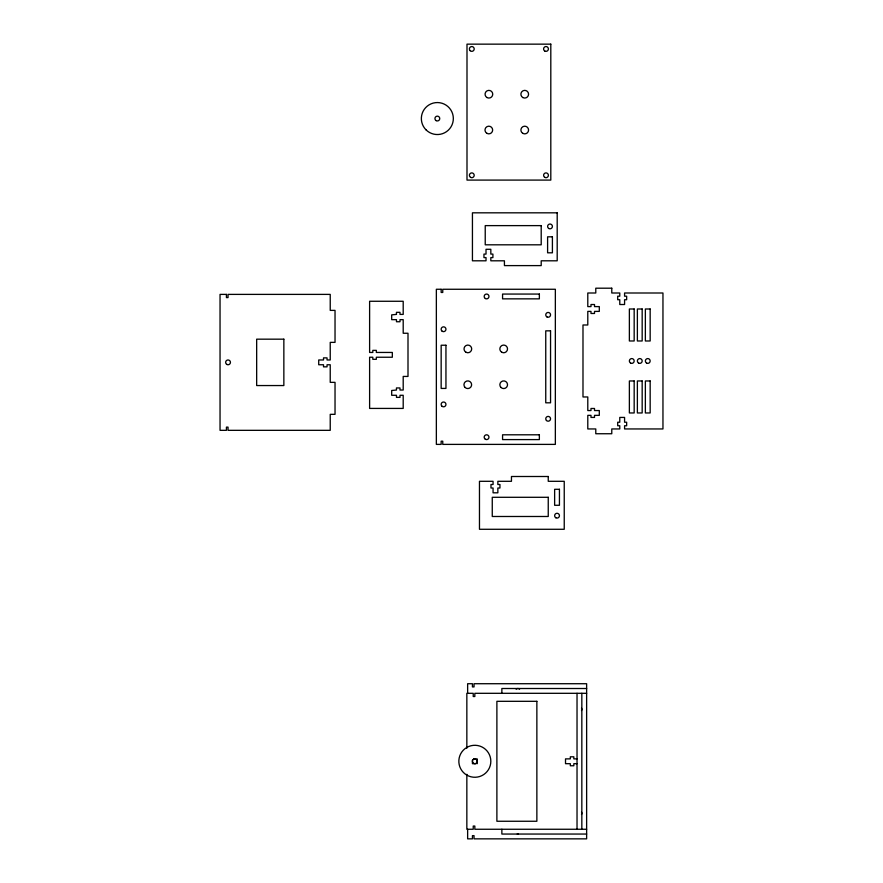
<?xml version="1.0" encoding="UTF-8"?>
<svg xmlns="http://www.w3.org/2000/svg" width="883" height="883" viewBox="0 0 883 883"><rect width="100%" height="100%" fill="white"/><g stroke="black" fill="none" stroke-linecap="round" stroke-linejoin="round"><path stroke-width="1.32" d="M586.632 688.508L501.864 688.508L501.864 693.31M586.632 693.31L474.833 693.31L474.833 696.51L473.233 696.51L473.233 693.31L466.842 693.31L466.842 748.232M473.63 758.883L476.036 758.883M577.029 758.883L573.829 758.883L573.829 756.808L570.319 756.808L570.319 758.883L565.517 758.883L565.517 763.685L570.319 763.685L570.319 765.76L573.829 765.76L573.829 763.685L577.029 763.685M476.036 763.685L472.438 763.685L472.438 760.086M586.632 829.258L474.833 829.258L474.833 826.058L473.233 826.058L473.233 829.258L466.842 829.258L466.842 774.325M586.632 834.049L501.864 834.049L501.864 829.258M581.831 693.31L581.831 829.258M577.029 693.31L577.029 829.258M477.228 758.883L477.228 763.685M467.637 693.321L467.637 683.718L472.438 683.718L472.438 686.919L474.039 686.919L474.039 683.718L586.632 683.718L586.632 838.85L474.039 838.85L474.039 835.649L472.438 835.649L472.438 838.85L467.637 838.85L467.637 829.236M581.511 708.1A2.395 2.395 0 0 1 581.511 710.506M516.158 689.215A2.395 2.395 0 0 1 519.557 689.215M581.511 812.062A2.395 2.395 0 0 1 581.511 814.457M518.476 833.971A2.395 2.395 0 0 1 517.239 833.971M396.456 314.403L391.688 314.867L391.688 319.657L396.478 319.657L396.478 321.743L399.999 321.743L399.999 319.657L403.2 319.657L403.2 333.255L408.001 333.255L408.001 376.434L403.2 376.434L403.2 390.032L399.977 390.032L399.977 387.946L396.456 387.946L396.456 390.032L391.688 390.485L391.688 395.286L396.478 395.286L396.478 397.372L399.999 397.372L399.999 395.286L403.2 395.286L403.2 408.421L369.613 408.421L369.613 357.24L372.814 357.24L372.814 359.326L376.335 359.326L376.335 357.24L392.328 357.24L392.328 352.449L376.335 352.449L376.335 350.363L372.814 350.363L372.814 352.449L369.613 352.449L369.613 301.269L403.2 301.269L403.2 314.403L399.977 314.403L399.977 312.328L396.456 312.328L396.456 314.403M550.804 44.15L466.997 44.15L466.997 180.088L550.804 180.088L550.804 44.15M557.195 212.825L472.438 212.825L472.438 260.805L486.025 260.805L486.025 257.604L483.95 257.604L483.95 254.094L486.025 254.094L486.025 249.293L490.827 249.293L490.827 254.094L492.902 254.094L492.902 257.604L490.827 257.604L490.827 260.805L504.425 260.805L504.425 265.606L541.202 265.606L541.202 260.805L557.195 260.805L557.195 212.825M541.202 225.618L485.231 225.618L485.231 244.812L541.202 244.812L541.202 225.618M552.405 236.821L547.603 236.821L547.603 252.814L552.405 252.814L552.405 236.821M611.776 288.2L595.782 288.2L595.782 293.001L587.791 293.001L587.791 306.6L590.992 306.6L590.992 304.514L594.513 304.514L594.513 306.6L599.303 306.6L599.303 311.39L594.513 311.39L594.513 313.476L590.992 313.476L590.992 311.39L587.791 311.39L587.791 324.988L582.99 324.988L582.99 396.964L587.791 396.964L587.791 410.551L590.992 410.551L590.992 408.476L594.513 408.476L594.513 410.551L599.303 410.551L599.303 415.352L594.513 415.352L594.513 417.427L590.992 417.427L590.992 415.352L587.791 415.352L587.791 428.95L595.782 428.95L595.782 433.741L611.776 433.741L611.776 428.95L619.778 428.95L619.778 425.749L617.703 425.749L617.703 422.229L619.778 422.229L619.778 417.427L624.579 417.427L624.579 422.229L626.654 422.229L626.654 425.749L624.579 425.749L624.579 428.95L662.956 428.95L662.956 293.001L624.579 293.001L624.579 296.202L626.654 296.202L626.654 299.723L624.579 299.723L624.579 304.514L619.778 304.514L619.778 299.723L617.703 299.723L617.703 296.202L619.778 296.202L619.778 293.001L611.776 293.001L611.776 288.2M441.158 289.26L436.357 289.26L436.357 444.392L441.158 444.392L441.158 441.191L442.758 441.191L442.758 444.392L555.352 444.392L555.352 289.26L442.758 289.26L442.758 292.461L441.158 292.461L441.158 289.26M539.358 294.061L502.57 294.061L502.57 298.851L539.358 298.851L539.358 294.061M226.434 294.392L220.044 294.392L220.044 430.33L226.434 430.33L226.434 427.129L228.035 427.129L228.035 430.33L330.231 430.33L330.231 414.337L335.032 414.337L335.032 382.35L330.231 382.35L330.231 364.756L327.041 364.756L327.041 366.842L323.52 366.842L323.52 364.756L318.719 364.756L318.719 359.966L323.52 359.966L323.52 357.88L327.041 357.88L327.041 359.966L330.231 359.966L330.231 342.372L335.032 342.372L335.032 310.386L330.231 310.386L330.231 294.392L228.035 294.392L228.035 297.593L226.434 297.593L226.434 294.392M634.171 308.995L629.369 308.995L629.369 340.981L634.171 340.981L634.171 308.995M642.173 308.995L637.371 308.995L637.371 340.981L642.173 340.981L642.173 308.995M650.164 308.995L645.363 308.995L645.363 340.981L650.164 340.981L650.164 308.995M550.551 330.838L545.749 330.838L545.749 402.814L550.551 402.814L550.551 330.838M283.851 339.171L256.666 339.171L256.666 385.551L283.851 385.551L283.851 339.171M445.948 345.231L441.158 345.231L441.158 388.421L445.948 388.421L445.948 345.231M634.171 380.97L629.369 380.97L629.369 412.957L634.171 412.957L634.171 380.97M642.173 380.97L637.371 380.97L637.371 412.957L642.173 412.957L642.173 380.97M650.164 380.97L645.363 380.97L645.363 412.957L650.164 412.957L650.164 380.97M539.358 434.8L502.57 434.8L502.57 439.591L539.358 439.591L539.358 434.8M548.244 476.5L511.456 476.5L511.456 481.301L497.857 481.301L497.857 484.502L499.944 484.502L499.944 488.012L497.857 488.012L497.857 492.813L493.067 492.813L493.067 488.012L490.981 488.012L490.981 484.502L493.067 484.502L493.067 481.301L479.469 481.301L479.469 529.281L564.237 529.281L564.237 481.301L548.244 481.301L548.244 476.5M559.436 489.292L554.634 489.292L554.634 505.286L559.436 505.286L559.436 489.292M548.244 497.295L492.261 497.295L492.261 516.489L548.244 516.489L548.244 497.295M536.864 701.312L496.886 701.312L496.886 821.256L536.864 821.256L536.864 701.312M426.036 129.856A15.993 15.993 0 0 0 452.791 122.693A15.993 15.993 0 0 0 433.2 103.101A15.993 15.993 0 0 0 426.036 129.856M436.147 120.629A2.395 2.395 0 0 0 439.745 118.554A2.395 2.395 0 0 0 436.147 116.468A2.395 2.395 0 0 0 436.147 120.629M522.813 133.355A3.841 3.841 0 0 0 528.575 130.033A3.841 3.841 0 0 0 522.813 126.71A3.841 3.841 0 0 0 522.813 133.355M522.813 97.538A3.841 3.841 0 0 0 528.575 94.205A3.841 3.841 0 0 0 522.813 90.883A3.841 3.841 0 0 0 522.813 97.538M486.986 97.538A3.841 3.841 0 0 0 492.747 94.205A3.841 3.841 0 0 0 486.986 90.883A3.841 3.841 0 0 0 486.986 97.538M486.908 133.344A3.841 3.841 0 0 0 492.659 130.022A3.841 3.841 0 0 0 486.908 126.699A3.841 3.841 0 0 0 486.908 133.344M470.098 50.64A2.395 2.395 0 0 0 474.116 49.569A2.395 2.395 0 0 0 471.169 46.633A2.395 2.395 0 0 0 470.098 50.64M544.8 51.026A2.395 2.395 0 0 0 548.398 48.951A2.395 2.395 0 0 0 544.8 46.865A2.395 2.395 0 0 0 544.8 51.026M470.595 177.373A2.395 2.395 0 0 0 474.193 175.298A2.395 2.395 0 0 0 470.595 173.223A2.395 2.395 0 0 0 470.595 177.373M544.8 177.373A2.395 2.395 0 0 0 548.398 175.298A2.395 2.395 0 0 0 544.8 173.223A2.395 2.395 0 0 0 544.8 177.373M226.843 364.436A2.395 2.395 0 0 0 230.441 362.361A2.395 2.395 0 0 0 226.843 360.286A2.395 2.395 0 0 0 226.843 364.436M638.575 363.045A2.395 2.395 0 0 0 642.173 360.97A2.395 2.395 0 0 0 638.575 358.895A2.395 2.395 0 0 0 638.575 363.045M630.572 363.045A2.395 2.395 0 0 0 634.171 360.97A2.395 2.395 0 0 0 630.572 358.895A2.395 2.395 0 0 0 630.572 363.045M646.566 363.045A2.395 2.395 0 0 0 650.164 360.97A2.395 2.395 0 0 0 646.566 358.895A2.395 2.395 0 0 0 646.566 363.045M548.807 228.498A2.395 2.395 0 0 0 552.405 226.423A2.395 2.395 0 0 0 548.807 224.348A2.395 2.395 0 0 0 548.807 228.498M555.837 517.758A2.395 2.395 0 0 0 559.436 515.683A2.395 2.395 0 0 0 555.837 513.608A2.395 2.395 0 0 0 555.837 517.758M441.853 406.103A2.395 2.395 0 0 0 445.871 405.032A2.395 2.395 0 0 0 442.935 402.096A2.395 2.395 0 0 0 441.853 406.103M441.853 330.937A2.395 2.395 0 0 0 445.871 329.867A2.395 2.395 0 0 0 442.935 326.92A2.395 2.395 0 0 0 441.853 330.937M546.952 316.92A2.395 2.395 0 0 0 550.551 314.845A2.395 2.395 0 0 0 546.952 312.77A2.395 2.395 0 0 0 546.952 316.92M546.456 420.496A2.395 2.395 0 0 0 550.462 419.425A2.395 2.395 0 0 0 547.526 416.489A2.395 2.395 0 0 0 546.456 420.496M485.374 439.27A2.395 2.395 0 0 0 488.972 437.195A2.395 2.395 0 0 0 485.374 435.12A2.395 2.395 0 0 0 485.374 439.27M485.374 298.531A2.395 2.395 0 0 0 488.972 296.456A2.395 2.395 0 0 0 485.374 294.381A2.395 2.395 0 0 0 485.374 298.531M465.948 352.24A3.841 3.841 0 0 0 471.699 348.917A3.841 3.841 0 0 0 465.948 345.584A3.841 3.841 0 0 0 465.948 352.24M465.065 387.438A3.841 3.841 0 0 0 471.489 385.728A3.841 3.841 0 0 0 466.787 381.026A3.841 3.841 0 0 0 465.065 387.438M500.97 387.449A3.841 3.841 0 0 0 507.394 385.728A3.841 3.841 0 0 0 502.692 381.026A3.841 3.841 0 0 0 500.97 387.449M501.765 352.24A3.841 3.841 0 0 0 507.526 348.917A3.841 3.841 0 0 0 501.765 345.584A3.841 3.841 0 0 0 501.765 352.24M466.842 775.131A15.993 15.993 0 0 0 490.827 761.278A15.993 15.993 0 0 0 466.842 747.426A15.993 15.993 0 0 0 466.842 775.131M473.63 763.365A2.395 2.395 0 0 0 477.228 761.278A2.395 2.395 0 0 0 473.63 759.203A2.395 2.395 0 0 0 473.63 763.365"/></g></svg>
